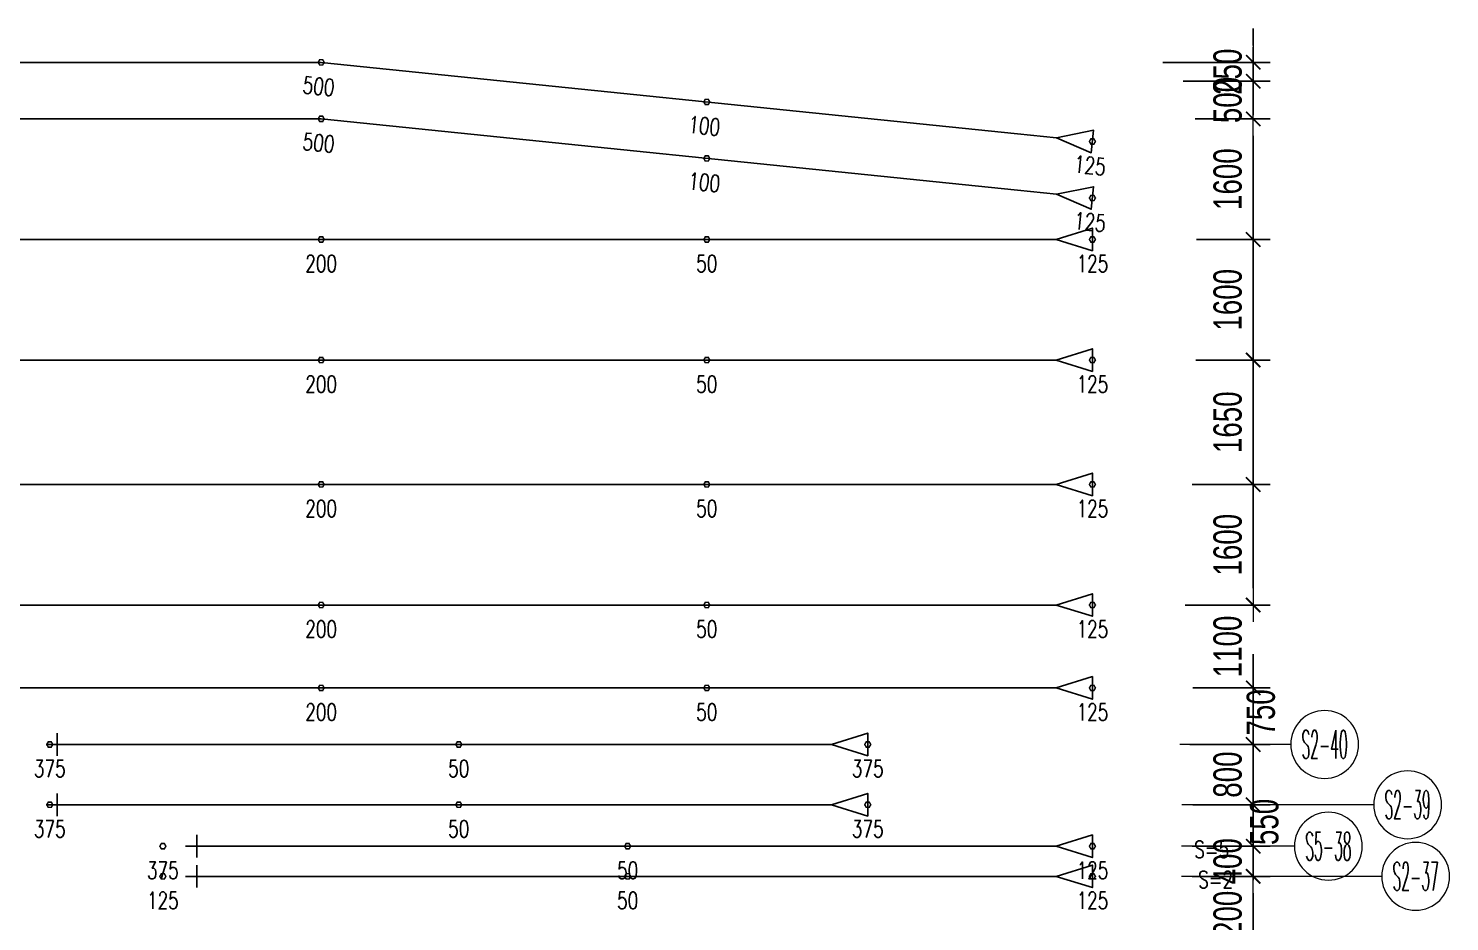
# Model space of a CAD drawing. Header units: millimetres. Extents: x 118516 to 588795, y -24154 to 50684.
# Drawn here: x 430367 to 449218, y 27100 to 38950 of the extents above; entities that cross this region are included whole.
import ezdxf
from ezdxf.enums import TextEntityAlignment as Align

# ---------------------------------------------------------------- set-up
doc = ezdxf.new("R2010")
doc.units = ezdxf.units.MM
doc.layers.get('0').update_dxf_attribs({"lineweight": 20})
doc.layers.get('Defpoints').update_dxf_attribs({"color": 151, "lineweight": 9})
doc.layers.add('ARES_TAG', color=3, linetype='Continuous')
doc.layers.add('NDC_S_TENDON', color=10, linetype='Continuous')
doc.layers.add('Current plane_Column', color=7, linetype='Continuous', true_color=0x4b00ff)
for name, color, linetype, lineweight in [('NDC_S-TENDON', 6, 'Continuous', 35), ('NDC_S_ANNO', 7, 'Continuous', 20), ('NDC_S_DIM', 1, 'Continuous', 15), ('NDC_S_SYMBOL', 1, 'Continuous', 15)]:
    doc.layers.add(name, color=color, linetype=linetype, lineweight=lineweight)
doc.styles.add('ARES_ROMANS_0.36', font='romans.shx', dxfattribs={"width": 0.36, "bigfont": 'vns.shx'})
doc.styles.add('NDC_ANNO', font='', dxfattribs={"width": 0.8})
doc.styles.add('NDC_DIM', font='', dxfattribs={"width": 0.75})
doc.styles.get('NDC_ANNO').set_extended_font_data('Dotum')
doc.styles.get('NDC_DIM').set_extended_font_data('Dotum')
doc.dimstyles.new('NDC_dim_150', dxfattribs={"dimscale": 150, "dimtxt": 2.5, "dimasz": 1.5, "dimexe": 1.5, "dimexo": 2.5, "dimgap": 1, "dimtad": 1, "dimdec": 0, "dimzin": 0, "dimdsep": 46, "dimtxsty": 'NDC_DIM', "dimblk": 'DIMMARK', "dimcen": 0.09, "dimdle": 1.2, "dimclrd": 1, "dimclre": 1, "dimclrt": 3, "dimadec": 0, "dimazin": 0, "dimtfac": 1, "dimtdec": 0, "dimtix": 1, "dimtofl": 0, "dimtmove": 0, "dimatfit": 3, "dimfxl": 8, "dimfxlon": 1, "dimtolj": 1, "dimtzin": 0, "dimarcsym": 0})

# ---------------------------------------------------------------- blocks, each defined once
blk = doc.blocks.new('*U490')
at = {"layer": 'NDC_S_TENDON'}
blk.add_line((5123, 0), (56672, 0), dxfattribs=at)
blk.add_lwpolyline([(57192, 0), (57672, 150), (57672, -150), (57192, 0), (56672, 0)], dxfattribs=at)
at = {"layer": 'ARES_TAG', "style": 'ARES_ROMANS_0.36', "width": 0.36}
blk.add_attdef('S3', text='', height=375, dxfattribs=at).set_placement((-7518, 0), align=Align.MIDDLE_CENTER)
blk = doc.blocks.new('*U707')
at = {"layer": 'NDC_S_SYMBOL', "color": 3}
blk.add_line((-11100, 0), (-8553, 0), dxfattribs=at)
blk.add_circle((-11550, 0), 450, dxfattribs=at)
at = {"layer": 'NDC_S_TENDON'}
for p, q in [((-3388, 0), (-500, 0)), ((-500, 0), (5123, 0)), ((5123, 0), (5512, 0)), ((5512, 0), (6512, 0)), ((6362, -150), (6362, 150))]:
    blk.add_line(p, q, dxfattribs=at)
blk.add_lwpolyline([(-3908, 0), (-4388, 150), (-4388, -150), (-3908, 0), (-3388, 0)], dxfattribs=at)
at = {"layer": 'ARES_TAG', "style": 'ARES_ROMANS_0.36', "width": 0.36}
blk.add_attdef('S3', text='', height=375, dxfattribs=at).set_placement((-11550, 0), align=Align.MIDDLE_CENTER)
blk = doc.blocks.new('*U706')
at = {"layer": 'NDC_S_SYMBOL', "color": 3}
blk.add_line((-9998, 0), (-8526, 0), dxfattribs=at)
blk.add_circle((-10448, 0), 450, dxfattribs=at)
at = {"layer": 'NDC_S_TENDON'}
for p, q in [((-3388, 0), (-500, 0)), ((-500, 0), (5123, 0)), ((5123, 0), (5512, 0)), ((5512, 0), (6512, 0)), ((6362, -150), (6362, 150))]:
    blk.add_line(p, q, dxfattribs=at)
blk.add_lwpolyline([(-3908, 0), (-4388, 150), (-4388, -150), (-3908, 0), (-3388, 0)], dxfattribs=at)
at = {"layer": 'ARES_TAG', "style": 'ARES_ROMANS_0.36', "width": 0.36}
blk.add_attdef('S3', text='', height=375, dxfattribs=at).set_placement((-10448, 0), align=Align.MIDDLE_CENTER)
blk = doc.blocks.new('*U531')
at = {"layer": 'NDC_S_TENDON'}
for p, q in [((-16450, 0), (25150, 0)), ((25150, 0), (34385, -948))]:
    blk.add_line(p, q, dxfattribs=at)
blk.add_lwpolyline([(34903, -1001), (35396, -901), (35365, -1199), (34903, -1001), (34385, -948)], dxfattribs=at)
at = {"layer": 'ARES_TAG', "style": 'ARES_ROMANS_0.36', "width": 0.36}
blk.add_attdef('S3', text='', height=375, rotation=6.0286, dxfattribs=at).set_placement((-29792, -1409), align=Align.MIDDLE_CENTER)
blk = doc.blocks.new('*U700')
at = {"layer": 'NDC_S_TENDON'}
for p, q in [((-16450, 0), (25150, 0)), ((25150, 0), (34385, -948))]:
    blk.add_line(p, q, dxfattribs=at)
blk.add_lwpolyline([(34903, -1001), (35396, -901), (35365, -1199), (34903, -1001), (34385, -948)], dxfattribs=at)
at = {"layer": 'ARES_TAG', "style": 'ARES_ROMANS_0.36', "width": 0.36}
blk.add_attdef('S3', text='', height=375, rotation=6.0286, dxfattribs=at).set_placement((-31000, -1537), align=Align.MIDDLE_CENTER)
blk = doc.blocks.new('*U492')
at = {"layer": 'NDC_S_SYMBOL', "color": 3}
blk.add_line((-7068, 0), (-5568, 0), dxfattribs=at)
blk.add_circle((-7518, 0), 450, dxfattribs=at)
at = {"layer": 'NDC_S_TENDON'}
for p, q in [((-3388, 0), (-500, 0)), ((-500, 0), (5123, 0)), ((5123, 0), (6642, 0)), ((6642, 0), (7642, 0)), ((7492, -150), (7492, 150))]:
    blk.add_line(p, q, dxfattribs=at)
blk.add_lwpolyline([(-3908, 0), (-4388, 150), (-4388, -150), (-3908, 0), (-3388, 0)], dxfattribs=at)
at = {"layer": 'ARES_TAG', "style": 'ARES_ROMANS_0.36', "width": 0.36}
blk.add_attdef('S3', text='', height=375, dxfattribs=at).set_placement((-7518, 0), align=Align.MIDDLE_CENTER)
blk = doc.blocks.new('*U704')
at = {"layer": 'NDC_S_SYMBOL', "color": 3}
blk.add_line((-8226, 0), (-5568, 0), dxfattribs=at)
blk.add_circle((-8676, 0), 450, dxfattribs=at)
at = {"layer": 'NDC_S_TENDON'}
for p, q in [((-3388, 0), (-500, 0)), ((-500, 0), (5123, 0)), ((5123, 0), (6642, 0)), ((6642, 0), (7642, 0)), ((7492, -150), (7492, 150))]:
    blk.add_line(p, q, dxfattribs=at)
blk.add_lwpolyline([(-3908, 0), (-4388, 150), (-4388, -150), (-3908, 0), (-3388, 0)], dxfattribs=at)
at = {"layer": 'ARES_TAG', "style": 'ARES_ROMANS_0.36', "width": 0.36}
blk.add_attdef('S3', text='', height=375, dxfattribs=at).set_placement((-8676, 0), align=Align.MIDDLE_CENTER)
blk = doc.blocks.new('HTB TDX')
at = {"layer": 'NDC_S-TENDON', "linetype": 'Continuous'}
for points, elevation in [([(51690, 29000, 20, 20, 0), (51670, 29035, 20, 20, 0), (51630, 29035, 20, 20, 0), (51610, 29000, 20, 20, 0), (51630, 28965, 20, 20, 0), (51670, 28965, 20, 20, 0)], 3600), ([(51690, 29000, 20, 20, 0), (51670, 29035, 20, 20, 0), (51630, 29035, 20, 20, 0), (51610, 29000, 20, 20, 0), (51630, 28965, 20, 20, 0), (51670, 28965, 20, 20, 0)], 3600), ([(51690, 29000, 20, 20, 0), (51670, 29035, 20, 20, 0), (51630, 29035, 20, 20, 0), (51610, 29000, 20, 20, 0), (51630, 28965, 20, 20, 0), (51670, 28965, 20, 20, 0)], 3600), ([(51690, 29000, 20, 20, 0), (51670, 29035, 20, 20, 0), (51630, 29035, 20, 20, 0), (51610, 29000, 20, 20, 0), (51630, 28965, 20, 20, 0), (51670, 28965, 20, 20, 0)], 3600), ([(56805, 28475, 20, 20, 0), (56785, 28510, 20, 20, 0), (56745, 28510, 20, 20, 0), (56725, 28475, 20, 20, 0), (56745, 28440, 20, 20, 0), (56785, 28440, 20, 20, 0)], 3200), ([(56805, 28475, 20, 20, 0), (56785, 28510, 20, 20, 0), (56745, 28510, 20, 20, 0), (56725, 28475, 20, 20, 0), (56745, 28440, 20, 20, 0), (56785, 28440, 20, 20, 0)], 3200), ([(51690, 28250, 20, 20, 0), (51670, 28285, 20, 20, 0), (51630, 28285, 20, 20, 0), (51610, 28250, 20, 20, 0), (51630, 28215, 20, 20, 0), (51670, 28215, 20, 20, 0)], 3600), ([(51690, 28250, 20, 20, 0), (51670, 28285, 20, 20, 0), (51630, 28285, 20, 20, 0), (51610, 28250, 20, 20, 0), (51630, 28215, 20, 20, 0), (51670, 28215, 20, 20, 0)], 3600), ([(51690, 28250, 20, 20, 0), (51670, 28285, 20, 20, 0), (51630, 28285, 20, 20, 0), (51610, 28250, 20, 20, 0), (51630, 28215, 20, 20, 0), (51670, 28215, 20, 20, 0)], 3600), ([(51690, 28250, 20, 20, 0), (51670, 28285, 20, 20, 0), (51630, 28285, 20, 20, 0), (51610, 28250, 20, 20, 0), (51630, 28215, 20, 20, 0), (51670, 28215, 20, 20, 0)], 3600), ([(61920, 27950, 20, 20, 0), (61900, 27985, 20, 20, 0), (61860, 27985, 20, 20, 0), (61840, 27950, 20, 20, 0), (61860, 27915, 20, 20, 0), (61900, 27915, 20, 20, 0)], 3575), ([(61920, 27950, 20, 20, 0), (61900, 27985, 20, 20, 0), (61860, 27985, 20, 20, 0), (61840, 27950, 20, 20, 0), (61860, 27915, 20, 20, 0), (61900, 27915, 20, 20, 0)], 3575), ([(56805, 27725, 20, 20, 0), (56785, 27760, 20, 20, 0), (56745, 27760, 20, 20, 0), (56725, 27725, 20, 20, 0), (56745, 27690, 20, 20, 0), (56785, 27690, 20, 20, 0)], 3200), ([(56805, 27725, 20, 20, 0), (56785, 27760, 20, 20, 0), (56745, 27760, 20, 20, 0), (56725, 27725, 20, 20, 0), (56745, 27690, 20, 20, 0), (56785, 27690, 20, 20, 0)], 3200), ([(61920, 27200, 20, 20, 0), (61900, 27235, 20, 20, 0), (61860, 27235, 20, 20, 0), (61840, 27200, 20, 20, 0), (61860, 27165, 20, 20, 0), (61900, 27165, 20, 20, 0)], 3575), ([(61920, 27200, 20, 20, 0), (61900, 27235, 20, 20, 0), (61860, 27235, 20, 20, 0), (61840, 27200, 20, 20, 0), (61860, 27165, 20, 20, 0), (61900, 27165, 20, 20, 0)], 3575), ([(51690, 26650, 20, 20, 0), (51670, 26685, 20, 20, 0), (51630, 26685, 20, 20, 0), (51610, 26650, 20, 20, 0), (51630, 26615, 20, 20, 0), (51670, 26615, 20, 20, 0)], 3650), ([(51690, 26650, 20, 20, 0), (51670, 26685, 20, 20, 0), (51630, 26685, 20, 20, 0), (51610, 26650, 20, 20, 0), (51630, 26615, 20, 20, 0), (51670, 26615, 20, 20, 0)], 3650), ([(51690, 26650, 20, 20, 0), (51670, 26685, 20, 20, 0), (51630, 26685, 20, 20, 0), (51610, 26650, 20, 20, 0), (51630, 26615, 20, 20, 0), (51670, 26615, 20, 20, 0)], 3650), ([(51690, 26650, 20, 20, 0), (51670, 26685, 20, 20, 0), (51630, 26685, 20, 20, 0), (51610, 26650, 20, 20, 0), (51630, 26615, 20, 20, 0), (51670, 26615, 20, 20, 0)], 3650), ([(56805, 26650, 20, 20, 0), (56785, 26685, 20, 20, 0), (56745, 26685, 20, 20, 0), (56725, 26650, 20, 20, 0), (56745, 26615, 20, 20, 0), (56785, 26615, 20, 20, 0)], 3500), ([(56805, 26650, 20, 20, 0), (56785, 26685, 20, 20, 0), (56745, 26685, 20, 20, 0), (56725, 26650, 20, 20, 0), (56745, 26615, 20, 20, 0), (56785, 26615, 20, 20, 0)], 3500), ([(61920, 26650, 20, 20, 0), (61900, 26685, 20, 20, 0), (61860, 26685, 20, 20, 0), (61840, 26650, 20, 20, 0), (61860, 26615, 20, 20, 0), (61900, 26615, 20, 20, 0)], 3575), ([(61920, 26650, 20, 20, 0), (61900, 26685, 20, 20, 0), (61860, 26685, 20, 20, 0), (61840, 26650, 20, 20, 0), (61860, 26615, 20, 20, 0), (61900, 26615, 20, 20, 0)], 3575), ([(51690, 25050, 20, 20, 0), (51670, 25085, 20, 20, 0), (51630, 25085, 20, 20, 0), (51610, 25050, 20, 20, 0), (51630, 25015, 20, 20, 0), (51670, 25015, 20, 20, 0)], 3650), ([(51690, 25050, 20, 20, 0), (51670, 25085, 20, 20, 0), (51630, 25085, 20, 20, 0), (51610, 25050, 20, 20, 0), (51630, 25015, 20, 20, 0), (51670, 25015, 20, 20, 0)], 3650), ([(51690, 25050, 20, 20, 0), (51670, 25085, 20, 20, 0), (51630, 25085, 20, 20, 0), (51610, 25050, 20, 20, 0), (51630, 25015, 20, 20, 0), (51670, 25015, 20, 20, 0)], 3650), ([(51690, 25050, 20, 20, 0), (51670, 25085, 20, 20, 0), (51630, 25085, 20, 20, 0), (51610, 25050, 20, 20, 0), (51630, 25015, 20, 20, 0), (51670, 25015, 20, 20, 0)], 3650), ([(56805, 25050, 20, 20, 0), (56785, 25085, 20, 20, 0), (56745, 25085, 20, 20, 0), (56725, 25050, 20, 20, 0), (56745, 25015, 20, 20, 0), (56785, 25015, 20, 20, 0)], 3500), ([(56805, 25050, 20, 20, 0), (56785, 25085, 20, 20, 0), (56745, 25085, 20, 20, 0), (56725, 25050, 20, 20, 0), (56745, 25015, 20, 20, 0), (56785, 25015, 20, 20, 0)], 3500), ([(61920, 25050, 20, 20, 0), (61900, 25085, 20, 20, 0), (61860, 25085, 20, 20, 0), (61840, 25050, 20, 20, 0), (61860, 25015, 20, 20, 0), (61900, 25015, 20, 20, 0)], 3575), ([(61920, 25050, 20, 20, 0), (61900, 25085, 20, 20, 0), (61860, 25085, 20, 20, 0), (61840, 25050, 20, 20, 0), (61860, 25015, 20, 20, 0), (61900, 25015, 20, 20, 0)], 3575), ([(51690, 23400, 20, 20, 0), (51670, 23435, 20, 20, 0), (51630, 23435, 20, 20, 0), (51610, 23400, 20, 20, 0), (51630, 23365, 20, 20, 0), (51670, 23365, 20, 20, 0)], 3650), ([(51690, 23400, 20, 20, 0), (51670, 23435, 20, 20, 0), (51630, 23435, 20, 20, 0), (51610, 23400, 20, 20, 0), (51630, 23365, 20, 20, 0), (51670, 23365, 20, 20, 0)], 3650), ([(51690, 23400, 20, 20, 0), (51670, 23435, 20, 20, 0), (51630, 23435, 20, 20, 0), (51610, 23400, 20, 20, 0), (51630, 23365, 20, 20, 0), (51670, 23365, 20, 20, 0)], 3650), ([(51690, 23400, 20, 20, 0), (51670, 23435, 20, 20, 0), (51630, 23435, 20, 20, 0), (51610, 23400, 20, 20, 0), (51630, 23365, 20, 20, 0), (51670, 23365, 20, 20, 0)], 3650), ([(56805, 23400, 20, 20, 0), (56785, 23435, 20, 20, 0), (56745, 23435, 20, 20, 0), (56725, 23400, 20, 20, 0), (56745, 23365, 20, 20, 0), (56785, 23365, 20, 20, 0)], 3500), ([(56805, 23400, 20, 20, 0), (56785, 23435, 20, 20, 0), (56745, 23435, 20, 20, 0), (56725, 23400, 20, 20, 0), (56745, 23365, 20, 20, 0), (56785, 23365, 20, 20, 0)], 3500), ([(61920, 23400, 20, 20, 0), (61900, 23435, 20, 20, 0), (61860, 23435, 20, 20, 0), (61840, 23400, 20, 20, 0), (61860, 23365, 20, 20, 0), (61900, 23365, 20, 20, 0)], 3575), ([(61920, 23400, 20, 20, 0), (61900, 23435, 20, 20, 0), (61860, 23435, 20, 20, 0), (61840, 23400, 20, 20, 0), (61860, 23365, 20, 20, 0), (61900, 23365, 20, 20, 0)], 3575), ([(51690, 21800, 20, 20, 0), (51670, 21835, 20, 20, 0), (51630, 21835, 20, 20, 0), (51610, 21800, 20, 20, 0), (51630, 21765, 20, 20, 0), (51670, 21765, 20, 20, 0)], 3650), ([(51690, 21800, 20, 20, 0), (51670, 21835, 20, 20, 0), (51630, 21835, 20, 20, 0), (51610, 21800, 20, 20, 0), (51630, 21765, 20, 20, 0), (51670, 21765, 20, 20, 0)], 3650), ([(51690, 21800, 20, 20, 0), (51670, 21835, 20, 20, 0), (51630, 21835, 20, 20, 0), (51610, 21800, 20, 20, 0), (51630, 21765, 20, 20, 0), (51670, 21765, 20, 20, 0)], 3650), ([(51690, 21800, 20, 20, 0), (51670, 21835, 20, 20, 0), (51630, 21835, 20, 20, 0), (51610, 21800, 20, 20, 0), (51630, 21765, 20, 20, 0), (51670, 21765, 20, 20, 0)], 3650), ([(56805, 21800, 20, 20, 0), (56785, 21835, 20, 20, 0), (56745, 21835, 20, 20, 0), (56725, 21800, 20, 20, 0), (56745, 21765, 20, 20, 0), (56785, 21765, 20, 20, 0)], 3500), ([(56805, 21800, 20, 20, 0), (56785, 21835, 20, 20, 0), (56745, 21835, 20, 20, 0), (56725, 21800, 20, 20, 0), (56745, 21765, 20, 20, 0), (56785, 21765, 20, 20, 0)], 3500), ([(61920, 21800, 20, 20, 0), (61900, 21835, 20, 20, 0), (61860, 21835, 20, 20, 0), (61840, 21800, 20, 20, 0), (61860, 21765, 20, 20, 0), (61900, 21765, 20, 20, 0)], 3575), ([(61920, 21800, 20, 20, 0), (61900, 21835, 20, 20, 0), (61860, 21835, 20, 20, 0), (61840, 21800, 20, 20, 0), (61860, 21765, 20, 20, 0), (61900, 21765, 20, 20, 0)], 3575), ([(51690, 20700, 20, 20, 0), (51670, 20735, 20, 20, 0), (51630, 20735, 20, 20, 0), (51610, 20700, 20, 20, 0), (51630, 20665, 20, 20, 0), (51670, 20665, 20, 20, 0)], 3650), ([(51690, 20700, 20, 20, 0), (51670, 20735, 20, 20, 0), (51630, 20735, 20, 20, 0), (51610, 20700, 20, 20, 0), (51630, 20665, 20, 20, 0), (51670, 20665, 20, 20, 0)], 3650), ([(51690, 20700, 20, 20, 0), (51670, 20735, 20, 20, 0), (51630, 20735, 20, 20, 0), (51610, 20700, 20, 20, 0), (51630, 20665, 20, 20, 0), (51670, 20665, 20, 20, 0)], 3650), ([(51690, 20700, 20, 20, 0), (51670, 20735, 20, 20, 0), (51630, 20735, 20, 20, 0), (51610, 20700, 20, 20, 0), (51630, 20665, 20, 20, 0), (51670, 20665, 20, 20, 0)], 3650), ([(56805, 20700, 20, 20, 0), (56785, 20735, 20, 20, 0), (56745, 20735, 20, 20, 0), (56725, 20700, 20, 20, 0), (56745, 20665, 20, 20, 0), (56785, 20665, 20, 20, 0)], 3500), ([(56805, 20700, 20, 20, 0), (56785, 20735, 20, 20, 0), (56745, 20735, 20, 20, 0), (56725, 20700, 20, 20, 0), (56745, 20665, 20, 20, 0), (56785, 20665, 20, 20, 0)], 3500), ([(61920, 20700, 20, 20, 0), (61900, 20735, 20, 20, 0), (61860, 20735, 20, 20, 0), (61840, 20700, 20, 20, 0), (61860, 20665, 20, 20, 0), (61900, 20665, 20, 20, 0)], 3575), ([(61920, 20700, 20, 20, 0), (61900, 20735, 20, 20, 0), (61860, 20735, 20, 20, 0), (61840, 20700, 20, 20, 0), (61860, 20665, 20, 20, 0), (61900, 20665, 20, 20, 0)], 3575), ([(48090, 19950, 20, 20, 0), (48070, 19985, 20, 20, 0), (48030, 19985, 20, 20, 0), (48010, 19950, 20, 20, 0), (48030, 19915, 20, 20, 0), (48070, 19915, 20, 20, 0)], 3575), ([(48090, 19950, 20, 20, 0), (48070, 19985, 20, 20, 0), (48030, 19985, 20, 20, 0), (48010, 19950, 20, 20, 0), (48030, 19915, 20, 20, 0), (48070, 19915, 20, 20, 0)], 3575), ([(53515, 19950, 20, 20, 0), (53495, 19985, 20, 20, 0), (53455, 19985, 20, 20, 0), (53435, 19950, 20, 20, 0), (53455, 19915, 20, 20, 0), (53495, 19915, 20, 20, 0)], 3250), ([(53515, 19950, 20, 20, 0), (53495, 19985, 20, 20, 0), (53455, 19985, 20, 20, 0), (53435, 19950, 20, 20, 0), (53455, 19915, 20, 20, 0), (53495, 19915, 20, 20, 0)], 3250), ([(58940, 19950, 20, 20, 0), (58920, 19985, 20, 20, 0), (58880, 19985, 20, 20, 0), (58860, 19950, 20, 20, 0), (58880, 19915, 20, 20, 0), (58920, 19915, 20, 20, 0)], 3575), ([(58940, 19950, 20, 20, 0), (58920, 19985, 20, 20, 0), (58880, 19985, 20, 20, 0), (58860, 19950, 20, 20, 0), (58880, 19915, 20, 20, 0), (58920, 19915, 20, 20, 0)], 3575), ([(48090, 19150, 20, 20, 0), (48070, 19185, 20, 20, 0), (48030, 19185, 20, 20, 0), (48010, 19150, 20, 20, 0), (48030, 19115, 20, 20, 0), (48070, 19115, 20, 20, 0)], 3575), ([(48090, 19150, 20, 20, 0), (48070, 19185, 20, 20, 0), (48030, 19185, 20, 20, 0), (48010, 19150, 20, 20, 0), (48030, 19115, 20, 20, 0), (48070, 19115, 20, 20, 0)], 3575), ([(53515, 19150, 20, 20, 0), (53495, 19185, 20, 20, 0), (53455, 19185, 20, 20, 0), (53435, 19150, 20, 20, 0), (53455, 19115, 20, 20, 0), (53495, 19115, 20, 20, 0)], 3250), ([(53515, 19150, 20, 20, 0), (53495, 19185, 20, 20, 0), (53455, 19185, 20, 20, 0), (53435, 19150, 20, 20, 0), (53455, 19115, 20, 20, 0), (53495, 19115, 20, 20, 0)], 3250), ([(58940, 19150, 20, 20, 0), (58920, 19185, 20, 20, 0), (58880, 19185, 20, 20, 0), (58860, 19150, 20, 20, 0), (58880, 19115, 20, 20, 0), (58920, 19115, 20, 20, 0)], 3575), ([(58940, 19150, 20, 20, 0), (58920, 19185, 20, 20, 0), (58880, 19185, 20, 20, 0), (58860, 19150, 20, 20, 0), (58880, 19115, 20, 20, 0), (58920, 19115, 20, 20, 0)], 3575), ([(49590, 18600, 20, 20, 0), (49570, 18635, 20, 20, 0), (49530, 18635, 20, 20, 0), (49510, 18600, 20, 20, 0), (49530, 18565, 20, 20, 0), (49570, 18565, 20, 20, 0)], 3575), ([(49590, 18600, 20, 20, 0), (49570, 18635, 20, 20, 0), (49530, 18635, 20, 20, 0), (49510, 18600, 20, 20, 0), (49530, 18565, 20, 20, 0), (49570, 18565, 20, 20, 0)], 3575), ([(55755, 18600, 20, 20, 0), (55735, 18635, 20, 20, 0), (55695, 18635, 20, 20, 0), (55675, 18600, 20, 20, 0), (55695, 18565, 20, 20, 0), (55735, 18565, 20, 20, 0)], 3250), ([(55755, 18600, 20, 20, 0), (55735, 18635, 20, 20, 0), (55695, 18635, 20, 20, 0), (55675, 18600, 20, 20, 0), (55695, 18565, 20, 20, 0), (55735, 18565, 20, 20, 0)], 3250), ([(61920, 18600, 20, 20, 0), (61900, 18635, 20, 20, 0), (61860, 18635, 20, 20, 0), (61840, 18600, 20, 20, 0), (61860, 18565, 20, 20, 0), (61900, 18565, 20, 20, 0)], 3575), ([(61920, 18600, 20, 20, 0), (61900, 18635, 20, 20, 0), (61860, 18635, 20, 20, 0), (61840, 18600, 20, 20, 0), (61860, 18565, 20, 20, 0), (61900, 18565, 20, 20, 0)], 3575), ([(49590, 18200, 20, 20, 0), (49570, 18235, 20, 20, 0), (49530, 18235, 20, 20, 0), (49510, 18200, 20, 20, 0), (49530, 18165, 20, 20, 0), (49570, 18165, 20, 20, 0)], 3575), ([(49590, 18200, 20, 20, 0), (49570, 18235, 20, 20, 0), (49530, 18235, 20, 20, 0), (49510, 18200, 20, 20, 0), (49530, 18165, 20, 20, 0), (49570, 18165, 20, 20, 0)], 3575), ([(55755, 18200, 20, 20, 0), (55735, 18235, 20, 20, 0), (55695, 18235, 20, 20, 0), (55675, 18200, 20, 20, 0), (55695, 18165, 20, 20, 0), (55735, 18165, 20, 20, 0)], 3250), ([(55755, 18200, 20, 20, 0), (55735, 18235, 20, 20, 0), (55695, 18235, 20, 20, 0), (55675, 18200, 20, 20, 0), (55695, 18165, 20, 20, 0), (55735, 18165, 20, 20, 0)], 3250), ([(61920, 18200, 20, 20, 0), (61900, 18235, 20, 20, 0), (61860, 18235, 20, 20, 0), (61840, 18200, 20, 20, 0), (61860, 18165, 20, 20, 0), (61900, 18165, 20, 20, 0)], 3575), ([(61920, 18200, 20, 20, 0), (61900, 18235, 20, 20, 0), (61860, 18235, 20, 20, 0), (61840, 18200, 20, 20, 0), (61860, 18165, 20, 20, 0), (61900, 18165, 20, 20, 0)], 3575)]:
    blk.add_lwpolyline(points, format="xyseb", close=True, dxfattribs=dict(at, elevation=elevation))
for name, p in [('*U531', (26500, 29000)), ('*U700', (26500, 28250)), ('*U490', (4208, 26650, 3503)), ('*U490', (4208, 25050, 3503)), ('*U490', (4208, 23400, 3503)), ('*U490', (4208, 21800, 3503)), ('*U490', (4208, 20700, 3503))]:
    blk.add_blockref(name, p)
ref = blk.add_blockref('*U706', (54512, 19950, 3575), dxfattribs=dict(xscale=-1, rotation=359.9999999999999))
ref.add_attrib('S3', 'S2-40', dxfattribs={"layer": 'ARES_TAG', "height": 375, "rotation": 360, "style": 'ARES_ROMANS_0.36', "width": 0.36}).set_placement((64960, 19950, 3575), align=Align.MIDDLE_CENTER)
ref = blk.add_blockref('*U707', (54512, 19150, 692), dxfattribs=dict(xscale=-1, rotation=359.9999999999999))
ref.add_attrib('S3', 'S2-39', dxfattribs={"layer": 'ARES_TAG', "height": 375, "rotation": 360, "style": 'ARES_ROMANS_0.36', "width": 0.36}).set_placement((66061, 19150, 692), align=Align.MIDDLE_CENTER)
ref = blk.add_blockref('*U492', (57492, 18600, 692), dxfattribs=dict(xscale=-1, rotation=359.9999999999999))
ref.add_attrib('S3', 'S5-38', dxfattribs={"layer": 'ARES_TAG', "height": 375, "rotation": 360, "style": 'ARES_ROMANS_0.36', "width": 0.36}).set_placement((65010, 18600, 692), align=Align.MIDDLE_CENTER)
ref = blk.add_blockref('*U704', (57492, 18200), dxfattribs=dict(xscale=-1, rotation=359.9999999999999))
ref.add_attrib('S3', 'S2-37', dxfattribs={"layer": 'ARES_TAG', "height": 375, "rotation": 360, "style": 'ARES_ROMANS_0.36', "width": 0.36}).set_placement((66168, 18200), align=Align.MIDDLE_CENTER)
at = {"layer": 'NDC_S_ANNO', "linetype": 'Continuous', "char_height": 225, "attachment_point": 5, "rotation": 354.1397, "line_spacing_factor": 0.75, "style": 'NDC_ANNO'}
for s, insert in [('\\FSTANDARD.shx;500', (51617, 28682, 3600)), ('\\FSTANDARD.shx;100', (56732, 28157, 3200)), ('\\FSTANDARD.shx;500', (51617, 27932, 3600)), ('\\FSTANDARD.shx;125', (61847, 27632, 3575)), ('\\FSTANDARD.shx;100', (56732, 27407, 3200)), ('\\FSTANDARD.shx;125', (61847, 26882, 3575))]:
    blk.add_mtext(s, dxfattribs=dict(at, insert=insert))
at = {"layer": 'NDC_S_ANNO', "linetype": 'Continuous', "char_height": 225, "attachment_point": 5, "line_spacing_factor": 0.75, "style": 'NDC_ANNO'}
for s, insert in [('\\FSTANDARD.shx;200', (51650, 26330, 3650)), ('\\FSTANDARD.shx;50', (56765, 26330, 3500)), ('\\FSTANDARD.shx;125', (61880, 26330, 3575)), ('\\FSTANDARD.shx;200', (51650, 24730, 3650)), ('\\FSTANDARD.shx;50', (56765, 24730, 3500)), ('\\FSTANDARD.shx;125', (61880, 24730, 3575)), ('\\FSTANDARD.shx;200', (51650, 23080, 3650)), ('\\FSTANDARD.shx;50', (56765, 23080, 3500)), ('\\FSTANDARD.shx;125', (61880, 23080, 3575)), ('\\FSTANDARD.shx;200', (51650, 21480, 3650)), ('\\FSTANDARD.shx;50', (56765, 21480, 3500)), ('\\FSTANDARD.shx;125', (61880, 21480, 3575)), ('\\FSTANDARD.shx;200', (51650, 20380, 3650)), ('\\FSTANDARD.shx;50', (56765, 20380, 3500)), ('\\FSTANDARD.shx;125', (61880, 20380, 3575)), ('\\FSTANDARD.shx;375', (48050, 19630, 3575)), ('\\FSTANDARD.shx;50', (53475, 19630, 3250)), ('\\FSTANDARD.shx;375', (58900, 19630, 3575)), ('\\FSTANDARD.shx;375', (48050, 18830, 3575)), ('\\FSTANDARD.shx;50', (53475, 18830, 3250)), ('\\FSTANDARD.shx;375', (58900, 18830, 3575)), ('\\FSTANDARD.shx;S=5', (63463, 18557, 3700)), ('\\FSTANDARD.shx;375', (49550, 18280, 3575)), ('\\FSTANDARD.shx;50', (55715, 18280, 3250)), ('\\FSTANDARD.shx;125', (61880, 18280, 3575)), ('\\FSTANDARD.shx;S=2', (63514, 18157, 3700)), ('\\FSTANDARD.shx;125', (49550, 17880, 3575)), ('\\FSTANDARD.shx;50', (55715, 17880, 3250)), ('\\FSTANDARD.shx;125', (61880, 17880, 3575))]:
    blk.add_mtext(s, dxfattribs=dict(at, insert=insert))
blk = doc.blocks.new('DIMMARK')
at = {"layer": 'NDC_S_DIM', "color": 1}
blk.add_line((-1.5, 0), (1, 0), dxfattribs=at)
at = {"layer": 'NDC_S_DIM', "color": 2, "const_width": 0.1}
blk.add_lwpolyline([(-0.424, -0.424), (0.424, 0.424)], dxfattribs=at)
blk = doc.blocks.new('*D406')
at = {"layer": 'Defpoints', "color": 0, "ltscale": 100, "transparency": 16777216}
for p in [(443285, 38500), (443379, 38250, 2515), (446613, 38250)]:
    blk.add_point(p, dxfattribs=at)
at = {"layer": 'NDC_S_DIM', "color": 1, "lineweight": -2, "ltscale": 100, "transparency": 16777216}
for p, q in [((446613, 38725), (446613, 38950)), ((445413, 38500), (446838, 38500)), ((445685, 38250), (446838, 38250)), ((446613, 38025), (446613, 37800))]:
    blk.add_line(p, q, dxfattribs=at)
at = {"layer": 'NDC_S_DIM', "color": 1, "lineweight": -2, "ltscale": 100, "transparency": 16777216, "xscale": 225, "yscale": 225, "zscale": 225}
for p, rotation in [((446613, 38500), 270), ((446613, 38250), 90)]:
    blk.add_blockref('DIMMARK', p, dxfattribs=dict(at, rotation=rotation))
at = {"layer": 'NDC_S_DIM', "color": 3, "ltscale": 100, "transparency": 16777216, "insert": (446275, 38375), "char_height": 375, "attachment_point": 5, "rotation": 90, "style": 'NDC_DIM'}
blk.add_mtext('\\A1;250', dxfattribs=at)
blk = doc.blocks.new('*D407')
at = {"layer": 'Defpoints', "color": 0, "ltscale": 100, "transparency": 16777216}
for p in [(443379, 38250, 2515), (443380, 37750, 3558), (446613, 37750)]:
    blk.add_point(p, dxfattribs=at)
at = {"layer": 'NDC_S_DIM', "color": 1, "lineweight": -2, "ltscale": 100, "transparency": 16777216}
for p, q in [((446613, 38475), (446613, 38700)), ((445685, 38250), (446838, 38250)), ((445845, 37750), (446838, 37750)), ((446613, 37525), (446613, 37300))]:
    blk.add_line(p, q, dxfattribs=at)
at = {"layer": 'NDC_S_DIM', "color": 1, "lineweight": -2, "ltscale": 100, "transparency": 16777216, "xscale": 225, "yscale": 225, "zscale": 225}
for p, rotation in [((446613, 38250), 270), ((446613, 37750), 90)]:
    blk.add_blockref('DIMMARK', p, dxfattribs=dict(at, rotation=rotation))
at = {"layer": 'NDC_S_DIM', "color": 3, "ltscale": 100, "transparency": 16777216, "insert": (446275, 38000), "char_height": 375, "attachment_point": 5, "rotation": 90, "style": 'NDC_DIM'}
blk.add_mtext('\\A1;500', dxfattribs=at)
blk = doc.blocks.new('*D408')
at = {"layer": 'Defpoints', "color": 0, "ltscale": 100, "transparency": 16777216}
for p in [(443380, 37750, 3558), (443411, 36150, 3635), (446613, 36150)]:
    blk.add_point(p, dxfattribs=at)
at = {"layer": 'NDC_S_DIM', "color": 1, "lineweight": -2, "ltscale": 100, "transparency": 16777216}
for p, q in [((445845, 37750), (446838, 37750)), ((446613, 37525), (446613, 36375)), ((445861, 36150), (446838, 36150))]:
    blk.add_line(p, q, dxfattribs=at)
at = {"layer": 'NDC_S_DIM', "color": 1, "lineweight": -2, "ltscale": 100, "transparency": 16777216, "xscale": 225, "yscale": 225, "zscale": 225}
for p, rotation in [((446613, 37750), 90), ((446613, 36150), 270)]:
    blk.add_blockref('DIMMARK', p, dxfattribs=dict(at, rotation=rotation))
at = {"layer": 'NDC_S_DIM', "color": 3, "ltscale": 100, "transparency": 16777216, "insert": (446275, 36950), "char_height": 375, "attachment_point": 5, "rotation": 90, "style": 'NDC_DIM'}
blk.add_mtext('\\A1;1600', dxfattribs=at)
blk = doc.blocks.new('*D409')
at = {"layer": 'Defpoints', "color": 0, "ltscale": 100, "transparency": 16777216}
for p in [(443411, 36150, 3635), (443352, 34550, 3633), (446613, 34550)]:
    blk.add_point(p, dxfattribs=at)
at = {"layer": 'NDC_S_DIM', "color": 1, "lineweight": -2, "ltscale": 100, "transparency": 16777216}
for p, q in [((445861, 36150), (446838, 36150)), ((446613, 35925), (446613, 34775)), ((445851, 34550), (446838, 34550))]:
    blk.add_line(p, q, dxfattribs=at)
at = {"layer": 'NDC_S_DIM', "color": 1, "lineweight": -2, "ltscale": 100, "transparency": 16777216, "xscale": 225, "yscale": 225, "zscale": 225}
for p, rotation in [((446613, 36150), 90), ((446613, 34550), 270)]:
    blk.add_blockref('DIMMARK', p, dxfattribs=dict(at, rotation=rotation))
at = {"layer": 'NDC_S_DIM', "color": 3, "ltscale": 100, "transparency": 16777216, "insert": (446275, 35350), "char_height": 375, "attachment_point": 5, "rotation": 90, "style": 'NDC_DIM'}
blk.add_mtext('\\A1;1600', dxfattribs=at)
blk = doc.blocks.new('*D410')
at = {"layer": 'Defpoints', "color": 0, "ltscale": 100, "transparency": 16777216}
for p in [(443352, 34550, 3633), (443005, 32900, 3623), (446613, 32900)]:
    blk.add_point(p, dxfattribs=at)
at = {"layer": 'NDC_S_DIM', "color": 1, "lineweight": -2, "ltscale": 100, "transparency": 16777216}
for p, q in [((445851, 34550), (446838, 34550)), ((446613, 34325), (446613, 33125)), ((445802, 32900), (446838, 32900))]:
    blk.add_line(p, q, dxfattribs=at)
at = {"layer": 'NDC_S_DIM', "color": 1, "lineweight": -2, "ltscale": 100, "transparency": 16777216, "xscale": 225, "yscale": 225, "zscale": 225}
for p, rotation in [((446613, 34550), 90), ((446613, 32900), 270)]:
    blk.add_blockref('DIMMARK', p, dxfattribs=dict(at, rotation=rotation))
at = {"layer": 'NDC_S_DIM', "color": 3, "ltscale": 100, "transparency": 16777216, "insert": (446275, 33725), "char_height": 375, "attachment_point": 5, "rotation": 90, "style": 'NDC_DIM'}
blk.add_mtext('\\A1;1650', dxfattribs=at)
blk = doc.blocks.new('*D411')
at = {"layer": 'Defpoints', "color": 0, "ltscale": 100, "transparency": 16777216}
for p in [(443005, 32900, 3623), (443174, 31300, 2840), (446613, 31300)]:
    blk.add_point(p, dxfattribs=at)
at = {"layer": 'NDC_S_DIM', "color": 1, "lineweight": -2, "ltscale": 100, "transparency": 16777216}
for p, q in [((445802, 32900), (446838, 32900)), ((446613, 32675), (446613, 31525)), ((445712, 31300), (446838, 31300))]:
    blk.add_line(p, q, dxfattribs=at)
at = {"layer": 'NDC_S_DIM', "color": 1, "lineweight": -2, "ltscale": 100, "transparency": 16777216, "xscale": 225, "yscale": 225, "zscale": 225}
for p, rotation in [((446613, 32900), 90), ((446613, 31300), 270)]:
    blk.add_blockref('DIMMARK', p, dxfattribs=dict(at, rotation=rotation))
at = {"layer": 'NDC_S_DIM', "color": 3, "ltscale": 100, "transparency": 16777216, "insert": (446275, 32100), "char_height": 375, "attachment_point": 5, "rotation": 90, "style": 'NDC_DIM'}
blk.add_mtext('\\A1;1600', dxfattribs=at)
blk = doc.blocks.new('*D412')
at = {"layer": 'Defpoints', "color": 0, "ltscale": 100, "transparency": 16777216}
for p in [(443174, 31300, 2840), (443062, 30200, 3625), (446613, 30200)]:
    blk.add_point(p, dxfattribs=at)
at = {"layer": 'NDC_S_DIM', "color": 1, "lineweight": -2, "ltscale": 100, "transparency": 16777216}
for p, q in [((446613, 31525), (446613, 31750)), ((445712, 31300), (446838, 31300)), ((445810, 30200), (446838, 30200)), ((446613, 29975), (446613, 29750))]:
    blk.add_line(p, q, dxfattribs=at)
at = {"layer": 'NDC_S_DIM', "color": 1, "lineweight": -2, "ltscale": 100, "transparency": 16777216, "xscale": 225, "yscale": 225, "zscale": 225}
for p, rotation in [((446613, 31300), 270), ((446613, 30200), 90)]:
    blk.add_blockref('DIMMARK', p, dxfattribs=dict(at, rotation=rotation))
at = {"layer": 'NDC_S_DIM', "color": 3, "ltscale": 100, "transparency": 16777216, "insert": (446275, 30750), "char_height": 375, "attachment_point": 5, "rotation": 90, "style": 'NDC_DIM'}
blk.add_mtext('\\A1;1100', dxfattribs=at)
blk = doc.blocks.new('*D413')
at = {"layer": 'Defpoints', "color": 0, "ltscale": 100, "transparency": 16777216}
for p in [(443062, 30200, 3625), (443146, 29450, 3288), (446613, 29450)]:
    blk.add_point(p, dxfattribs=at)
at = {"layer": 'NDC_S_DIM', "color": 1, "lineweight": -2, "ltscale": 100, "transparency": 16777216}
for p, q in [((446613, 30425), (446613, 30650)), ((445810, 30200), (446838, 30200)), ((445774, 29450), (446838, 29450)), ((446613, 29225), (446613, 29000))]:
    blk.add_line(p, q, dxfattribs=at)
at = {"layer": 'NDC_S_DIM', "color": 1, "lineweight": -2, "ltscale": 100, "transparency": 16777216, "xscale": 225, "yscale": 225, "zscale": 225}
for p, rotation in [((446613, 30200), 270), ((446613, 29450), 90)]:
    blk.add_blockref('DIMMARK', p, dxfattribs=dict(at, rotation=rotation))
at = {"layer": 'NDC_S_DIM', "color": 3, "ltscale": 100, "transparency": 16777216, "insert": (446716, 29875), "char_height": 375, "attachment_point": 5, "rotation": 90, "style": 'NDC_DIM'}
blk.add_mtext('\\A1;750', dxfattribs=at)
blk = doc.blocks.new('*D414')
at = {"layer": 'Defpoints', "color": 0, "ltscale": 100, "transparency": 16777216}
for p in [(443202, 29450, 3291), (443410, 28650, 3301), (446613, 28650)]:
    blk.add_point(p, dxfattribs=at)
at = {"layer": 'NDC_S_DIM', "color": 1, "lineweight": -2, "ltscale": 100, "transparency": 16777216}
for p, q in [((446613, 29675), (446613, 29900)), ((445781, 29450), (446838, 29450)), ((445812, 28650), (446838, 28650)), ((446613, 28425), (446613, 28200))]:
    blk.add_line(p, q, dxfattribs=at)
at = {"layer": 'NDC_S_DIM', "color": 1, "lineweight": -2, "ltscale": 100, "transparency": 16777216, "xscale": 225, "yscale": 225, "zscale": 225}
for p, rotation in [((446613, 29450), 270), ((446613, 28650), 90)]:
    blk.add_blockref('DIMMARK', p, dxfattribs=dict(at, rotation=rotation))
at = {"layer": 'NDC_S_DIM', "color": 3, "ltscale": 100, "transparency": 16777216, "insert": (446275, 29050), "char_height": 375, "attachment_point": 5, "rotation": 90, "style": 'NDC_DIM'}
blk.add_mtext('\\A1;800', dxfattribs=at)
blk = doc.blocks.new('*D415')
at = {"layer": 'Defpoints', "color": 0, "ltscale": 100, "transparency": 16777216}
for p in [(443410, 28650, 3301), (443392, 28100, 3264), (446613, 28100)]:
    blk.add_point(p, dxfattribs=at)
at = {"layer": 'NDC_S_DIM', "color": 1, "lineweight": -2, "ltscale": 100, "transparency": 16777216}
for p, q in [((446613, 28875), (446613, 29100)), ((445812, 28650), (446838, 28650)), ((445803, 28100), (446838, 28100)), ((446613, 27875), (446613, 27650))]:
    blk.add_line(p, q, dxfattribs=at)
at = {"layer": 'NDC_S_DIM', "color": 1, "lineweight": -2, "ltscale": 100, "transparency": 16777216, "xscale": 225, "yscale": 225, "zscale": 225}
for p, rotation in [((446613, 28650), 270), ((446613, 28100), 90)]:
    blk.add_blockref('DIMMARK', p, dxfattribs=dict(at, rotation=rotation))
at = {"layer": 'NDC_S_DIM', "color": 3, "ltscale": 100, "transparency": 16777216, "insert": (446762, 28422), "char_height": 375, "attachment_point": 5, "rotation": 90, "style": 'NDC_DIM'}
blk.add_mtext('\\A1;550', dxfattribs=at)
blk = doc.blocks.new('*D416')
at = {"layer": 'Defpoints', "color": 0, "ltscale": 100, "transparency": 16777216}
for p in [(443392, 28100, 3264), (443398, 27700, 3264), (446613, 27700)]:
    blk.add_point(p, dxfattribs=at)
at = {"layer": 'NDC_S_DIM', "color": 1, "lineweight": -2, "ltscale": 100, "transparency": 16777216}
for p, q in [((446613, 28325), (446613, 28550)), ((445803, 28100), (446838, 28100)), ((445804, 27700), (446838, 27700)), ((446613, 27475), (446613, 27250))]:
    blk.add_line(p, q, dxfattribs=at)
at = {"layer": 'NDC_S_DIM', "color": 1, "lineweight": -2, "ltscale": 100, "transparency": 16777216, "xscale": 225, "yscale": 225, "zscale": 225}
for p, rotation in [((446613, 28100), 270), ((446613, 27700), 90)]:
    blk.add_blockref('DIMMARK', p, dxfattribs=dict(at, rotation=rotation))
at = {"layer": 'NDC_S_DIM', "color": 3, "ltscale": 100, "transparency": 16777216, "insert": (446275, 27900), "char_height": 375, "attachment_point": 5, "rotation": 90, "style": 'NDC_DIM'}
blk.add_mtext('\\A1;400', dxfattribs=at)
blk = doc.blocks.new('*D417')
at = {"layer": 'Defpoints', "color": 0, "ltscale": 100, "transparency": 16777216}
for p in [(443398, 27700, 3264), (443389, 26500, 3503), (446613, 26500)]:
    blk.add_point(p, dxfattribs=at)
at = {"layer": 'NDC_S_DIM', "color": 1, "lineweight": -2, "ltscale": 100, "transparency": 16777216}
for p, q in [((445804, 27700), (446838, 27700)), ((446613, 27475), (446613, 26725)), ((445838, 26500), (446838, 26500))]:
    blk.add_line(p, q, dxfattribs=at)
at = {"layer": 'NDC_S_DIM', "color": 1, "lineweight": -2, "ltscale": 100, "transparency": 16777216, "xscale": 225, "yscale": 225, "zscale": 225}
for p, rotation in [((446613, 27700), 90), ((446613, 26500), 270)]:
    blk.add_blockref('DIMMARK', p, dxfattribs=dict(at, rotation=rotation))
at = {"layer": 'NDC_S_DIM', "color": 3, "ltscale": 100, "transparency": 16777216, "insert": (446275, 27100), "char_height": 375, "attachment_point": 5, "rotation": 90, "style": 'NDC_DIM'}
blk.add_mtext('\\A1;1200', dxfattribs=at)

msp = doc.modelspace()

# ---------------------------------------------------------------- block references
at = {"layer": 'Current plane_Column'}
msp.add_blockref('HTB TDX', (382600, 9500), dxfattribs=at)

# ---------------------------------------------------------------- dimensions: what is measured, and where the dimension line sits
at = {"layer": 'NDC_S_DIM', "ltscale": 100}
dim = msp.add_linear_dim(base=(446613, 38250.2), p1=(443285.2, 38500), p2=(443379, 38250.2, 2515), angle=90, dimstyle='NDC_dim_150', dxfattribs=at)
dim.commit()
dim.dimension.update_dxf_attribs({"geometry": '*D406', "text_midpoint": (446275.3, 38375.1)})
for base, p1, p2, picture, middle in [((446613, 37750), (443379, 38250.2, 2515), (443379.6, 37750, 3557.7), '*D407', (446275.3, 38000.1)), ((446613, 36150), (443379.6, 37750, 3557.7), (443411.3, 36150, 3635.1), '*D408', (446275.3, 36950)), ((446613, 34550), (443411.3, 36150, 3635.1), (443351.7, 34550, 3633.3), '*D409', (446275.3, 35350)), ((446613, 32900), (443351.7, 34550, 3633.3), (443005, 32900, 3623.3), '*D410', (446275.3, 33725)), ((446613, 31299.9), (443005, 32900, 3623.3), (443174, 31299.9, 2840), '*D411', (446275.3, 32099.9)), ((446613, 30200), (443174, 31299.9, 2840), (443062.3, 30200, 3625), '*D412', (446275.3, 30749.9)), ((446613, 28650), (443201.7, 29450, 3290.9), (443409.8, 28650, 3301.1), '*D414', (446275.3, 29050)), ((446613, 27700), (443392.2, 28100, 3263.8), (443398, 27700, 3263.7), '*D416', (446275.3, 27900)), ((446613, 26500), (443398, 27700, 3263.7), (443388.9, 26500, 3503.2), '*D417', (446275.3, 27100))]:
    dim = msp.add_linear_dim(base=base, p1=p1, p2=p2, angle=90, dimstyle='NDC_dim_150', override={"dimtmove": 1}, dxfattribs=at)
    dim.commit()
    dim.dimension.update_dxf_attribs({"geometry": picture, "text_midpoint": middle})
for base, p1, p2, picture, middle in [((446613, 29450), (443062.3, 30200, 3625), (443145.7, 29450, 3288.4), '*D413', (447053.8, 29875)), ((446613, 28100), (443409.8, 28650, 3301.1), (443392.2, 28100, 3263.8), '*D415', (447100.1, 28422))]:
    dim = msp.add_linear_dim(base=base, p1=p1, p2=p2, angle=90, dimstyle='NDC_dim_150', override={"dimtmove": 1}, dxfattribs=at)
    dim.commit()
    dim.dimension.update_dxf_attribs({"geometry": picture, "text_midpoint": middle, "dimtype": 160})

doc.saveas('drawing.dxf')
